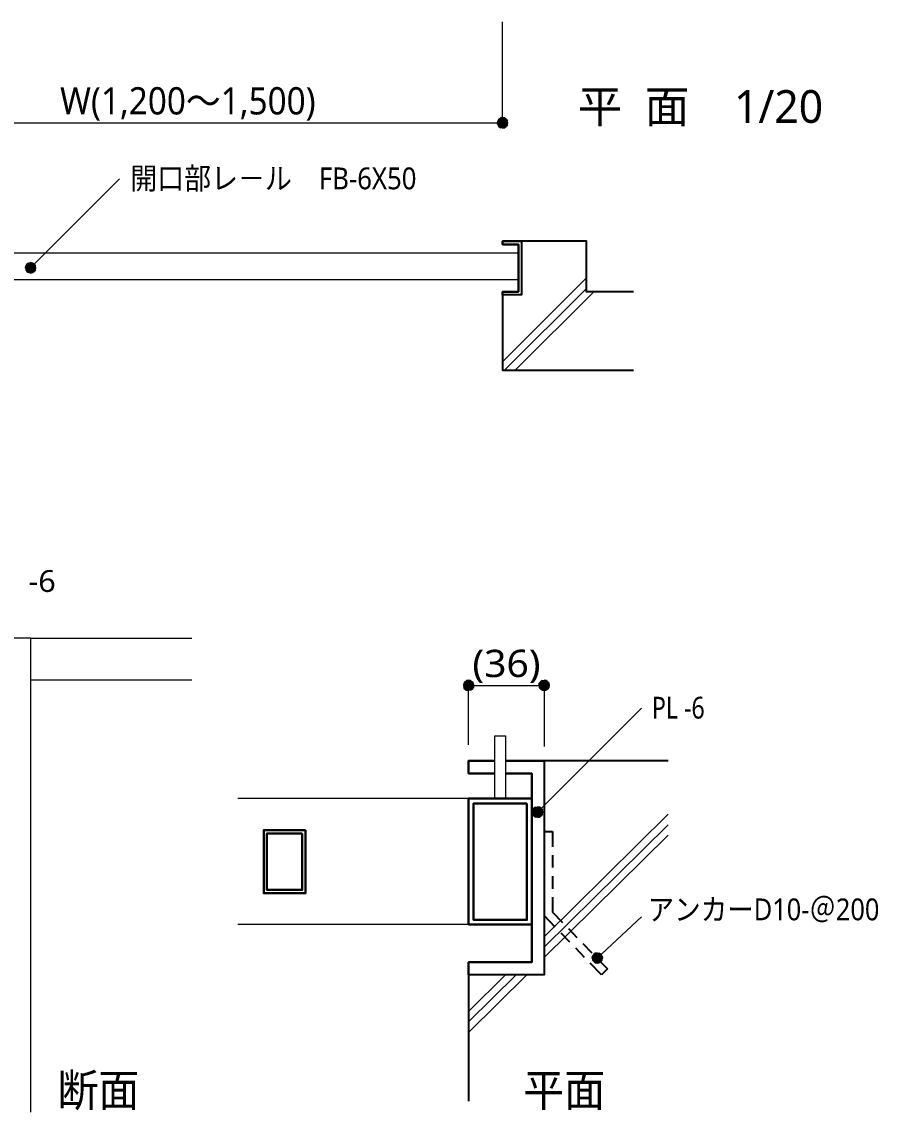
# Model space of a CAD drawing. Header units: millimetres. Extents: x 0 to 420, y 0 to 297.
# Drawn here: x 118.4 to 200, y 57.6 to 161.5 of the extents above; entities that cross this region are included whole.
import ezdxf
from ezdxf.enums import TextEntityAlignment as Align

# ---------------------------------------------------------------- set-up
doc = ezdxf.new("R2010")
doc.units = ezdxf.units.MM
doc.styles.add('kst32b', font='NotoSansJP-Variable.ttf')

msp = doc.modelspace()

# ---------------------------------------------------------------- hatches: boundary and pattern name
h = msp.add_hatch(color=7)
h.paths.add_polyline_path([(163.77, 152.04), (163.72, 151.85), (164.23, 151.85), (163.77, 152.04)])
h.paths.add_polyline_path([(163.72, 151.85), (164.23, 151.85), (163.77, 151.66), (163.72, 151.85)])
h.paths.add_polyline_path([(164.23, 151.85), (163.77, 151.66), (163.87, 151.49), (164.23, 151.85)])
h = msp.add_hatch(color=7)
h.paths.add_polyline_path([(164.23, 152.34), (164.04, 152.32), (164.23, 151.85), (164.23, 152.34)])
h.paths.add_polyline_path([(164.04, 152.32), (164.23, 151.85), (163.87, 152.21), (164.04, 152.32)])
h.paths.add_polyline_path([(164.23, 151.85), (163.87, 152.21), (163.77, 152.04), (164.23, 151.85)])
h = msp.add_hatch(color=7)
h.paths.add_polyline_path([(163.87, 151.49), (164.04, 151.38), (164.23, 151.85), (163.87, 151.49)])
h.paths.add_polyline_path([(164.04, 151.38), (164.23, 151.85), (164.23, 151.34), (164.04, 151.38)])
h.paths.add_polyline_path([(164.23, 151.85), (164.23, 151.34), (164.42, 151.38), (164.23, 151.85)])
for points in [[(164.42, 152.32), (164.23, 152.34), (164.23, 151.85), (164.42, 152.32)], [(118.79, 137.86), (118.89, 137.69), (119.25, 138.05), (118.79, 137.86)], [(160.53, 98.45), (160.51, 98.23), (160.99, 98.23), (160.53, 98.45)], [(168.66, 98.04), (168.7, 98.23), (168.19, 98.23), (168.66, 98.04)], [(167.09, 85.98), (167.2, 85.81), (167.56, 86.17), (167.09, 85.98)], [(173.06, 72.73), (172.91, 72.62), (173.25, 72.26), (173.06, 72.73)]]:
    msp.add_hatch(color=7).paths.add_polyline_path(points)
h = msp.add_hatch(color=7)
h.paths.add_polyline_path([(164.72, 151.85), (164.7, 152.04), (164.23, 151.85), (164.72, 151.85)])
h.paths.add_polyline_path([(164.7, 152.04), (164.23, 151.85), (164.57, 152.21), (164.7, 152.04)])
h.paths.add_polyline_path([(164.23, 151.85), (164.57, 152.21), (164.42, 152.32), (164.23, 151.85)])
h = msp.add_hatch(color=7)
h.paths.add_polyline_path([(164.42, 151.38), (164.57, 151.49), (164.23, 151.85), (164.42, 151.38)])
h.paths.add_polyline_path([(164.57, 151.49), (164.23, 151.85), (164.7, 151.66), (164.57, 151.49)])
h.paths.add_polyline_path([(164.23, 151.85), (164.7, 151.66), (164.72, 151.85), (164.23, 151.85)])
h = msp.add_hatch(color=7)
h.paths.add_polyline_path([(118.89, 138.39), (118.79, 138.24), (119.25, 138.05), (118.89, 138.39)])
h.paths.add_polyline_path([(118.79, 138.24), (119.25, 138.05), (118.75, 138.05), (118.79, 138.24)])
h.paths.add_polyline_path([(119.25, 138.05), (118.75, 138.05), (118.79, 137.86), (119.25, 138.05)])
h = msp.add_hatch(color=7)
h.paths.add_polyline_path([(119.44, 138.49), (119.25, 138.54), (119.25, 138.05), (119.44, 138.49)])
h.paths.add_polyline_path([(119.25, 138.54), (119.25, 138.05), (119.06, 138.49), (119.25, 138.54)])
h.paths.add_polyline_path([(119.25, 138.05), (119.06, 138.49), (118.89, 138.39), (119.25, 138.05)])
h = msp.add_hatch(color=7)
h.paths.add_polyline_path([(119.74, 138.05), (119.7, 138.24), (119.25, 138.05), (119.74, 138.05)])
h.paths.add_polyline_path([(119.7, 138.24), (119.25, 138.05), (119.59, 138.39), (119.7, 138.24)])
h.paths.add_polyline_path([(119.25, 138.05), (119.59, 138.39), (119.44, 138.49), (119.25, 138.05)])
h = msp.add_hatch(color=7)
h.paths.add_polyline_path([(118.89, 137.69), (119.06, 137.58), (119.25, 138.05), (118.89, 137.69)])
h.paths.add_polyline_path([(119.06, 137.58), (119.25, 138.05), (119.25, 137.54), (119.06, 137.58)])
h.paths.add_polyline_path([(119.25, 138.05), (119.25, 137.54), (119.44, 137.58), (119.25, 138.05)])
h = msp.add_hatch(color=7)
h.paths.add_polyline_path([(119.44, 137.58), (119.59, 137.69), (119.25, 138.05), (119.44, 137.58)])
h.paths.add_polyline_path([(119.59, 137.69), (119.25, 138.05), (119.7, 137.86), (119.59, 137.69)])
h.paths.add_polyline_path([(119.25, 138.05), (119.7, 137.86), (119.74, 138.05), (119.25, 138.05)])
h = msp.add_hatch(color=7)
h.paths.add_polyline_path([(160.99, 98.74), (160.8, 98.7), (160.99, 98.23), (160.99, 98.74)])
h.paths.add_polyline_path([(160.8, 98.7), (160.99, 98.23), (160.63, 98.59), (160.8, 98.7)])
h.paths.add_polyline_path([(160.99, 98.23), (160.63, 98.59), (160.53, 98.45), (160.99, 98.23)])
h = msp.add_hatch(color=7)
h.paths.add_polyline_path([(161.46, 98.45), (161.35, 98.59), (160.99, 98.23), (161.46, 98.45)])
h.paths.add_polyline_path([(161.35, 98.59), (160.99, 98.23), (161.18, 98.7), (161.35, 98.59)])
h.paths.add_polyline_path([(160.99, 98.23), (161.18, 98.7), (160.99, 98.74), (160.99, 98.23)])
h = msp.add_hatch(color=7)
h.paths.add_polyline_path([(168.38, 98.7), (168.19, 98.74), (168.19, 98.23), (168.38, 98.7)])
h.paths.add_polyline_path([(168.19, 98.74), (168.19, 98.23), (168, 98.7), (168.19, 98.74)])
h.paths.add_polyline_path([(168.19, 98.23), (168, 98.7), (167.85, 98.59), (168.19, 98.23)])
h = msp.add_hatch(color=7)
h.paths.add_polyline_path([(160.51, 98.23), (160.53, 98.04), (160.99, 98.23), (160.51, 98.23)])
h.paths.add_polyline_path([(160.53, 98.04), (160.99, 98.23), (160.63, 97.9), (160.53, 98.04)])
h.paths.add_polyline_path([(160.99, 98.23), (160.63, 97.9), (160.8, 97.79), (160.99, 98.23)])
h = msp.add_hatch(color=7)
h.paths.add_polyline_path([(160.8, 97.79), (160.99, 97.75), (160.99, 98.23), (160.8, 97.79)])
h.paths.add_polyline_path([(160.99, 97.75), (160.99, 98.23), (161.18, 97.79), (160.99, 97.75)])
h.paths.add_polyline_path([(160.99, 98.23), (161.18, 97.79), (161.35, 97.9), (160.99, 98.23)])
h = msp.add_hatch(color=7)
h.paths.add_polyline_path([(161.35, 97.9), (161.46, 98.04), (160.99, 98.23), (161.35, 97.9)])
h.paths.add_polyline_path([(161.46, 98.04), (160.99, 98.23), (161.5, 98.23), (161.46, 98.04)])
h.paths.add_polyline_path([(160.99, 98.23), (161.5, 98.23), (161.46, 98.45), (160.99, 98.23)])
h = msp.add_hatch(color=7)
h.paths.add_polyline_path([(167.85, 98.59), (167.72, 98.45), (168.19, 98.23), (167.85, 98.59)])
h.paths.add_polyline_path([(167.72, 98.45), (168.19, 98.23), (167.7, 98.23), (167.72, 98.45)])
h.paths.add_polyline_path([(168.19, 98.23), (167.7, 98.23), (167.72, 98.04), (168.19, 98.23)])
h = msp.add_hatch(color=7)
h.paths.add_polyline_path([(167.72, 98.04), (167.85, 97.9), (168.19, 98.23), (167.72, 98.04)])
h.paths.add_polyline_path([(167.85, 97.9), (168.19, 98.23), (168, 97.79), (167.85, 97.9)])
h.paths.add_polyline_path([(168.19, 98.23), (168, 97.79), (168.19, 97.75), (168.19, 98.23)])
h = msp.add_hatch(color=7)
h.paths.add_polyline_path([(168.7, 98.23), (168.66, 98.45), (168.19, 98.23), (168.7, 98.23)])
h.paths.add_polyline_path([(168.66, 98.45), (168.19, 98.23), (168.55, 98.59), (168.66, 98.45)])
h.paths.add_polyline_path([(168.19, 98.23), (168.55, 98.59), (168.38, 98.7), (168.19, 98.23)])
h = msp.add_hatch(color=7)
h.paths.add_polyline_path([(168.19, 97.75), (168.38, 97.79), (168.19, 98.23), (168.19, 97.75)])
h.paths.add_polyline_path([(168.38, 97.79), (168.19, 98.23), (168.55, 97.9), (168.38, 97.79)])
h.paths.add_polyline_path([(168.19, 98.23), (168.55, 97.9), (168.66, 98.04), (168.19, 98.23)])
h = msp.add_hatch(color=7)
h.paths.add_polyline_path([(167.2, 86.53), (167.09, 86.36), (167.56, 86.17), (167.2, 86.53)])
h.paths.add_polyline_path([(167.09, 86.36), (167.56, 86.17), (167.05, 86.17), (167.09, 86.36)])
h.paths.add_polyline_path([(167.56, 86.17), (167.05, 86.17), (167.09, 85.98), (167.56, 86.17)])
h = msp.add_hatch(color=7)
h.paths.add_polyline_path([(167.75, 86.64), (167.56, 86.68), (167.56, 86.17), (167.75, 86.64)])
h.paths.add_polyline_path([(167.56, 86.68), (167.56, 86.17), (167.36, 86.64), (167.56, 86.68)])
h.paths.add_polyline_path([(167.56, 86.17), (167.36, 86.64), (167.2, 86.53), (167.56, 86.17)])
h = msp.add_hatch(color=7)
h.paths.add_polyline_path([(168.06, 86.17), (168.02, 86.36), (167.56, 86.17), (168.06, 86.17)])
h.paths.add_polyline_path([(168.02, 86.36), (167.56, 86.17), (167.92, 86.53), (168.02, 86.36)])
h.paths.add_polyline_path([(167.56, 86.17), (167.92, 86.53), (167.75, 86.64), (167.56, 86.17)])
h = msp.add_hatch(color=7)
h.paths.add_polyline_path([(167.2, 85.81), (167.36, 85.7), (167.56, 86.17), (167.2, 85.81)])
h.paths.add_polyline_path([(167.36, 85.7), (167.56, 86.17), (167.56, 85.66), (167.36, 85.7)])
h.paths.add_polyline_path([(167.56, 86.17), (167.56, 85.66), (167.75, 85.7), (167.56, 86.17)])
h = msp.add_hatch(color=7)
h.paths.add_polyline_path([(167.75, 85.7), (167.92, 85.81), (167.56, 86.17), (167.75, 85.7)])
h.paths.add_polyline_path([(167.92, 85.81), (167.56, 86.17), (168.02, 85.98), (167.92, 85.81)])
h.paths.add_polyline_path([(167.56, 86.17), (168.02, 85.98), (168.06, 86.17), (167.56, 86.17)])
h = msp.add_hatch(color=7)
h.paths.add_polyline_path([(173.61, 72.62), (173.44, 72.73), (173.25, 72.26), (173.61, 72.62)])
h.paths.add_polyline_path([(173.44, 72.73), (173.25, 72.26), (173.25, 72.77), (173.44, 72.73)])
h.paths.add_polyline_path([(173.25, 72.26), (173.25, 72.77), (173.06, 72.73), (173.25, 72.26)])
h = msp.add_hatch(color=7)
h.paths.add_polyline_path([(172.91, 72.62), (172.8, 72.45), (173.25, 72.26), (172.91, 72.62)])
h.paths.add_polyline_path([(172.8, 72.45), (173.25, 72.26), (172.76, 72.26), (172.8, 72.45)])
h.paths.add_polyline_path([(173.25, 72.26), (172.76, 72.26), (172.8, 72.07), (173.25, 72.26)])
h = msp.add_hatch(color=7)
h.paths.add_polyline_path([(172.8, 72.07), (172.91, 71.92), (173.25, 72.26), (172.8, 72.07)])
h.paths.add_polyline_path([(172.91, 71.92), (173.25, 72.26), (173.06, 71.8), (172.91, 71.92)])
h.paths.add_polyline_path([(173.25, 72.26), (173.06, 71.8), (173.25, 71.78), (173.25, 72.26)])
h = msp.add_hatch(color=7)
h.paths.add_polyline_path([(173.71, 72.07), (173.76, 72.26), (173.25, 72.26), (173.71, 72.07)])
h.paths.add_polyline_path([(173.76, 72.26), (173.25, 72.26), (173.71, 72.45), (173.76, 72.26)])
h.paths.add_polyline_path([(173.25, 72.26), (173.71, 72.45), (173.61, 72.62), (173.25, 72.26)])
h = msp.add_hatch(color=7)
h.paths.add_polyline_path([(173.25, 71.78), (173.44, 71.8), (173.25, 72.26), (173.25, 71.78)])
h.paths.add_polyline_path([(173.44, 71.8), (173.25, 72.26), (173.61, 71.92), (173.44, 71.8)])
h.paths.add_polyline_path([(173.25, 72.26), (173.61, 71.92), (173.71, 72.07), (173.25, 72.26)])

# ---------------------------------------------------------------- linework, layer by layer
at = {"lineweight": 13}
for points in [[(104.22, 161.48), (104.22, 151.85), (164.23, 151.85), (164.23, 161.48)], [(119.25, 138.05), (127.72, 146.52)], [(165.73, 139.42), (104.22, 139.42), (104.22, 141.41), (73.72, 141.41)], [(73.72, 136.93), (165.73, 136.93)], [(172.23, 137.08), (164.23, 129.07)], [(164.42, 128.27), (172.23, 136.06)], [(172.93, 135.76), (165.42, 128.27)], [(119.27, 57.57), (119.27, 102.76), (98.87, 102.76), (98.87, 84.77)], [(119.27, 102.76), (134.6, 102.76)], [(119.27, 98.76), (134.6, 98.76)], [(160.99, 92.58), (160.99, 98.23), (168.19, 98.23), (168.19, 92.41)], [(167.56, 86.17), (177.46, 96.08)], [(163.49, 87.46), (163.49, 93.45), (164.51, 93.45), (164.51, 87.46)], [(160.99, 87.46), (139, 87.46)], [(168.19, 74.29), (180, 85.96)], [(180, 84.96), (168.19, 73.3)], [(168.19, 72.31), (180, 83.97)], [(177.46, 76.18), (173.21, 72.22)], [(160.99, 75.46), (139, 75.46)], [(160.99, 65.17), (166.54, 70.65)], [(165.52, 70.65), (160.99, 66.17)], [(160.99, 67.18), (164.51, 70.65)]]:
    msp.add_lwpolyline(points, dxfattribs=at)
at = {"lineweight": 0}
for points in [[(163.77, 152.04), (163.72, 151.85), (164.23, 151.85)], [(163.72, 151.85), (164.23, 151.85), (163.77, 151.66)], [(164.23, 151.85), (163.87, 152.21), (163.77, 152.04)], [(164.23, 151.85), (163.77, 151.66), (163.87, 151.49)], [(164.04, 152.32), (164.23, 151.85), (163.87, 152.21)], [(163.87, 151.49), (164.04, 151.38), (164.23, 151.85)], [(164.23, 152.34), (164.04, 152.32), (164.23, 151.85)], [(164.04, 151.38), (164.23, 151.85), (164.23, 151.34)], [(164.42, 152.32), (164.23, 152.34), (164.23, 151.85)], [(164.23, 151.85), (164.57, 152.21), (164.42, 152.32)], [(164.7, 152.04), (164.23, 151.85), (164.57, 152.21)], [(164.72, 151.85), (164.7, 152.04), (164.23, 151.85)], [(164.23, 151.85), (164.23, 151.34), (164.42, 151.38)], [(164.42, 151.38), (164.57, 151.49), (164.23, 151.85)], [(164.57, 151.49), (164.23, 151.85), (164.7, 151.66)], [(164.23, 151.85), (164.7, 151.66), (164.72, 151.85)], [(118.79, 138.24), (119.25, 138.05), (118.75, 138.05)], [(118.89, 138.39), (118.79, 138.24), (119.25, 138.05)], [(119.25, 138.05), (119.06, 138.49), (118.89, 138.39)], [(119.25, 138.54), (119.25, 138.05), (119.06, 138.49)], [(119.44, 138.49), (119.25, 138.54), (119.25, 138.05)], [(119.25, 138.05), (119.59, 138.39), (119.44, 138.49)], [(119.7, 138.24), (119.25, 138.05), (119.59, 138.39)], [(119.74, 138.05), (119.7, 138.24), (119.25, 138.05)], [(119.25, 138.05), (118.75, 138.05), (118.79, 137.86)], [(118.79, 137.86), (118.89, 137.69), (119.25, 138.05)], [(118.89, 137.69), (119.06, 137.58), (119.25, 138.05)], [(119.06, 137.58), (119.25, 138.05), (119.25, 137.54)], [(119.25, 138.05), (119.25, 137.54), (119.44, 137.58)], [(119.44, 137.58), (119.59, 137.69), (119.25, 138.05)], [(119.59, 137.69), (119.25, 138.05), (119.7, 137.86)], [(119.25, 138.05), (119.7, 137.86), (119.74, 138.05)], [(160.99, 98.74), (160.8, 98.7), (160.99, 98.23)], [(160.99, 98.23), (161.18, 98.7), (160.99, 98.74)], [(168.19, 98.74), (168.19, 98.23), (168, 98.7)], [(168.38, 98.7), (168.19, 98.74), (168.19, 98.23)], [(160.53, 98.45), (160.51, 98.23), (160.99, 98.23)], [(160.51, 98.23), (160.53, 98.04), (160.99, 98.23)], [(160.99, 98.23), (160.63, 98.59), (160.53, 98.45)], [(160.53, 98.04), (160.99, 98.23), (160.63, 97.9)], [(160.8, 98.7), (160.99, 98.23), (160.63, 98.59)], [(160.99, 98.23), (160.63, 97.9), (160.8, 97.79)], [(160.8, 97.79), (160.99, 97.75), (160.99, 98.23)], [(161.35, 98.59), (160.99, 98.23), (161.18, 98.7)], [(161.46, 98.45), (161.35, 98.59), (160.99, 98.23)], [(160.99, 98.23), (161.5, 98.23), (161.46, 98.45)], [(160.99, 97.75), (160.99, 98.23), (161.18, 97.79)], [(160.99, 98.23), (161.18, 97.79), (161.35, 97.9)], [(161.35, 97.9), (161.46, 98.04), (160.99, 98.23)], [(161.46, 98.04), (160.99, 98.23), (161.5, 98.23)], [(167.72, 98.45), (168.19, 98.23), (167.7, 98.23)], [(168.19, 98.23), (167.7, 98.23), (167.72, 98.04)], [(167.85, 98.59), (167.72, 98.45), (168.19, 98.23)], [(167.72, 98.04), (167.85, 97.9), (168.19, 98.23)], [(168.19, 98.23), (168, 98.7), (167.85, 98.59)], [(167.85, 97.9), (168.19, 98.23), (168, 97.79)], [(168.19, 98.23), (168, 97.79), (168.19, 97.75)], [(168.19, 98.23), (168.55, 98.59), (168.38, 98.7)], [(168.66, 98.45), (168.19, 98.23), (168.55, 98.59)], [(168.7, 98.23), (168.66, 98.45), (168.19, 98.23)], [(168.19, 97.75), (168.38, 97.79), (168.19, 98.23)], [(168.38, 97.79), (168.19, 98.23), (168.55, 97.9)], [(168.19, 98.23), (168.55, 97.9), (168.66, 98.04)], [(168.66, 98.04), (168.7, 98.23), (168.19, 98.23)], [(167.09, 86.36), (167.56, 86.17), (167.05, 86.17)], [(167.2, 86.53), (167.09, 86.36), (167.56, 86.17)], [(167.56, 86.17), (167.36, 86.64), (167.2, 86.53)], [(167.56, 86.68), (167.56, 86.17), (167.36, 86.64)], [(167.75, 86.64), (167.56, 86.68), (167.56, 86.17)], [(167.56, 86.17), (167.92, 86.53), (167.75, 86.64)], [(168.02, 86.36), (167.56, 86.17), (167.92, 86.53)], [(168.06, 86.17), (168.02, 86.36), (167.56, 86.17)], [(167.56, 86.17), (167.05, 86.17), (167.09, 85.98)], [(167.09, 85.98), (167.2, 85.81), (167.56, 86.17)], [(167.2, 85.81), (167.36, 85.7), (167.56, 86.17)], [(167.36, 85.7), (167.56, 86.17), (167.56, 85.66)], [(167.56, 86.17), (167.56, 85.66), (167.75, 85.7)], [(167.75, 85.7), (167.92, 85.81), (167.56, 86.17)], [(167.92, 85.81), (167.56, 86.17), (168.02, 85.98)], [(167.56, 86.17), (168.02, 85.98), (168.06, 86.17)], [(173.25, 72.26), (173.25, 72.77), (173.06, 72.73)], [(173.44, 72.73), (173.25, 72.26), (173.25, 72.77)], [(172.8, 72.45), (173.25, 72.26), (172.76, 72.26)], [(173.25, 72.26), (172.76, 72.26), (172.8, 72.07)], [(172.91, 72.62), (172.8, 72.45), (173.25, 72.26)], [(172.8, 72.07), (172.91, 71.92), (173.25, 72.26)], [(173.06, 72.73), (172.91, 72.62), (173.25, 72.26)], [(172.91, 71.92), (173.25, 72.26), (173.06, 71.8)], [(173.25, 72.26), (173.06, 71.8), (173.25, 71.78)], [(173.61, 72.62), (173.44, 72.73), (173.25, 72.26)], [(173.25, 72.26), (173.71, 72.45), (173.61, 72.62)], [(173.76, 72.26), (173.25, 72.26), (173.71, 72.45)], [(173.25, 71.78), (173.44, 71.8), (173.25, 72.26)], [(173.44, 71.8), (173.25, 72.26), (173.61, 71.92)], [(173.25, 72.26), (173.61, 71.92), (173.71, 72.07)], [(173.71, 72.07), (173.76, 72.26), (173.25, 72.26)]]:
    msp.add_lwpolyline(points, close=True, dxfattribs=at)
at = {"lineweight": 30}
for points in [[(166.03, 140.57), (164.23, 140.57), (164.23, 140.27), (165.73, 140.27), (165.73, 135.76), (164.23, 135.76), (164.23, 135.47)], [(163.49, 91.06), (160.99, 91.06), (160.99, 89.85), (163.49, 89.85)], [(164.51, 91.06), (168.19, 91.06)], [(164.51, 89.85), (167.01, 89.85), (167.01, 71.86), (160.99, 71.86), (160.99, 70.65)], [(160.99, 87.46), (167.01, 87.46)], [(160.99, 87.46), (160.99, 75.46), (167.01, 75.46)]]:
    msp.add_lwpolyline(points, dxfattribs=at)
at = {"lineweight": 25}
for points in [[(176.72, 135.76), (172.23, 135.76), (172.23, 140.57), (166.03, 140.57), (166.03, 135.47), (164.23, 135.47), (164.23, 128.27), (176.72, 128.27)], [(180, 91.06), (168.19, 91.06), (168.19, 70.65), (160.99, 70.65), (160.99, 58.63)], [(168.19, 84.31), (168.99, 84.31)], [(168.99, 84.31), (168.99, 82.87)], [(168.99, 82.06), (168.99, 80.88)], [(168.99, 80.07), (168.99, 78.87)], [(168.99, 78.06), (168.99, 76.64)], [(169.25, 75.21), (168.19, 76.31)], [(168.99, 76.64), (169.95, 75.65)], [(170.5, 75.08), (171.32, 74.21)], [(170.65, 73.77), (169.82, 74.63)], [(172.04, 72.33), (171.2, 73.19)], [(171.89, 73.64), (172.72, 72.77)], [(173.65, 70.65), (172.59, 71.76)], [(173.27, 72.2), (174.22, 71.23)], [(174.22, 71.23), (173.65, 70.65)]]:
    msp.add_lwpolyline(points, dxfattribs=at)
at = {"lineweight": 30}
for points in [[(166.54, 86.99), (161.46, 86.99), (161.46, 75.9), (166.54, 75.9)], [(145.46, 84.46), (141.46, 84.46), (141.46, 78.44), (145.46, 78.44)], [(145.14, 84.14), (141.77, 84.14), (141.77, 78.76), (145.14, 78.76)]]:
    msp.add_lwpolyline(points, close=True, dxfattribs=at)

# ---------------------------------------------------------------- texts
at = {"style": 'kst32b'}
for s, height, p, p2 in [('W(1,200～1,500)', 2.5989, (122.05, 152.65), (146.41, 152.65)), ('平  面\u30001/20', 3.119, (171.39, 151.85), (194.78, 151.85)), ('開口部レ－ル\u3000FB-6X50', 2.0791, (128.74, 145.52), (156.02, 145.52)), ('-6', 2.079, (119.04, 107.15), (121.64, 107.15)), ('(36)', 2.599, (161.35, 99.04), (167.85, 99.04)), ('PL -6', 2.079, (178.46, 95.08), (183.49, 95.08)), ('アンカーD10-＠200', 2.0791, (178.05, 75.86), (200.14, 75.86)), ('断面', 3.119, (121.81, 58.12), (129.61, 58.12)), ('平面', 3.119, (166.2, 58.12), (174, 58.12))]:
    msp.add_text(s, height=height, dxfattribs=at).set_placement(p, p2, align=Align.FIT)

doc.saveas('drawing.dxf')
